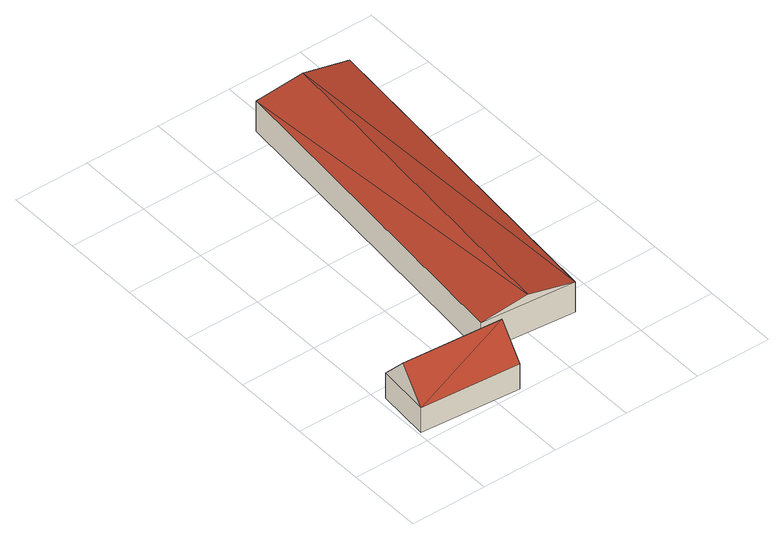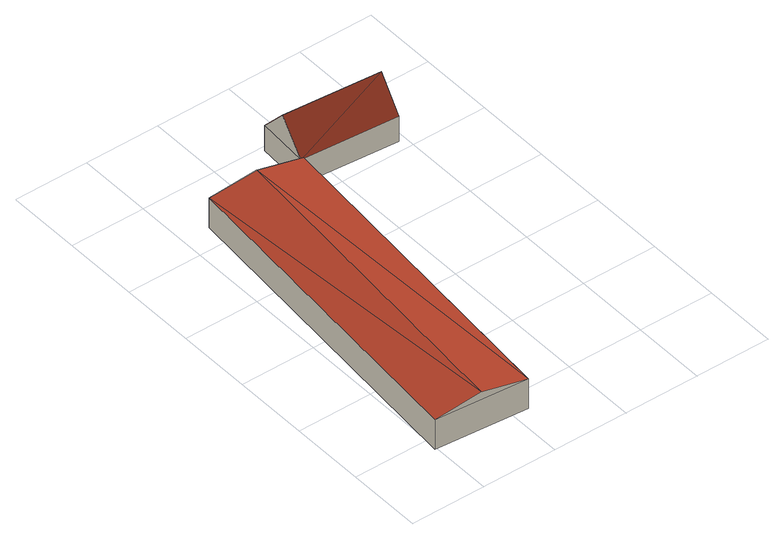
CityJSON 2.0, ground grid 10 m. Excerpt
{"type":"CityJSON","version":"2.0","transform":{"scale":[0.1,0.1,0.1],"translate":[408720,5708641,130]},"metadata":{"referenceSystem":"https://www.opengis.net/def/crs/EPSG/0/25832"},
"CityObjects":{
"building1":{"type":"Building","attributes":{"Gemeindeschluessel":"05978036","Geometrietyp2DReferenz":"3000","function":"31001_2460","roofType":"3100","measuredHeight":7.61},"geometry":[{"type":"MultiSurface","lod":"2","boundaries":[[[0,1,2,3]],[[1,4,5,2]],[[4,6,7,5]],[[6,0,3,7]],[[4,1,8]],[[0,6,9]],[[1,9,8]],[[9,1,0]],[[6,8,9]],[[8,6,4]],[[3,2,5,7]]],"semantics":{"surfaces":[{"type":"WallSurface"},{"type":"RoofSurface"},{"type":"GroundSurface"}],"values":[0,0,0,0,0,0,1,1,1,1,2]}}]},
"building2":{"type":"Building","attributes":{"Gemeindeschluessel":"05978036","Geometrietyp2DReferenz":"3000","function":"31001_2460","roofType":"3100","measuredHeight":5.39},"geometry":[{"type":"MultiSurface","lod":"2","boundaries":[[[10,11,12,13]],[[11,14,15,12]],[[14,16,17,15]],[[16,10,13,17]],[[14,11,18]],[[10,16,19]],[[19,11,10]],[[11,19,18]],[[16,18,19]],[[18,16,14]],[[13,12,15,17]]],"semantics":{"surfaces":[{"type":"WallSurface"},{"type":"RoofSurface"},{"type":"GroundSurface"}],"values":[0,0,0,0,0,0,1,1,1,1,2]}}]}
},
"vertices":[
[9,85,40],[139,75,40],[139,75,4],[9,85,4],[134,5,40],[134,5,4],[3,15,40],[3,15,4],[137,40,80],[6,50,80],
[303,517,47],[263,69,47],[263,69,4],[303,517,4],[139,80,47],[139,80,4],[179,527,47],[179,527,4],[201,75,58],[241,522,58]
]}
